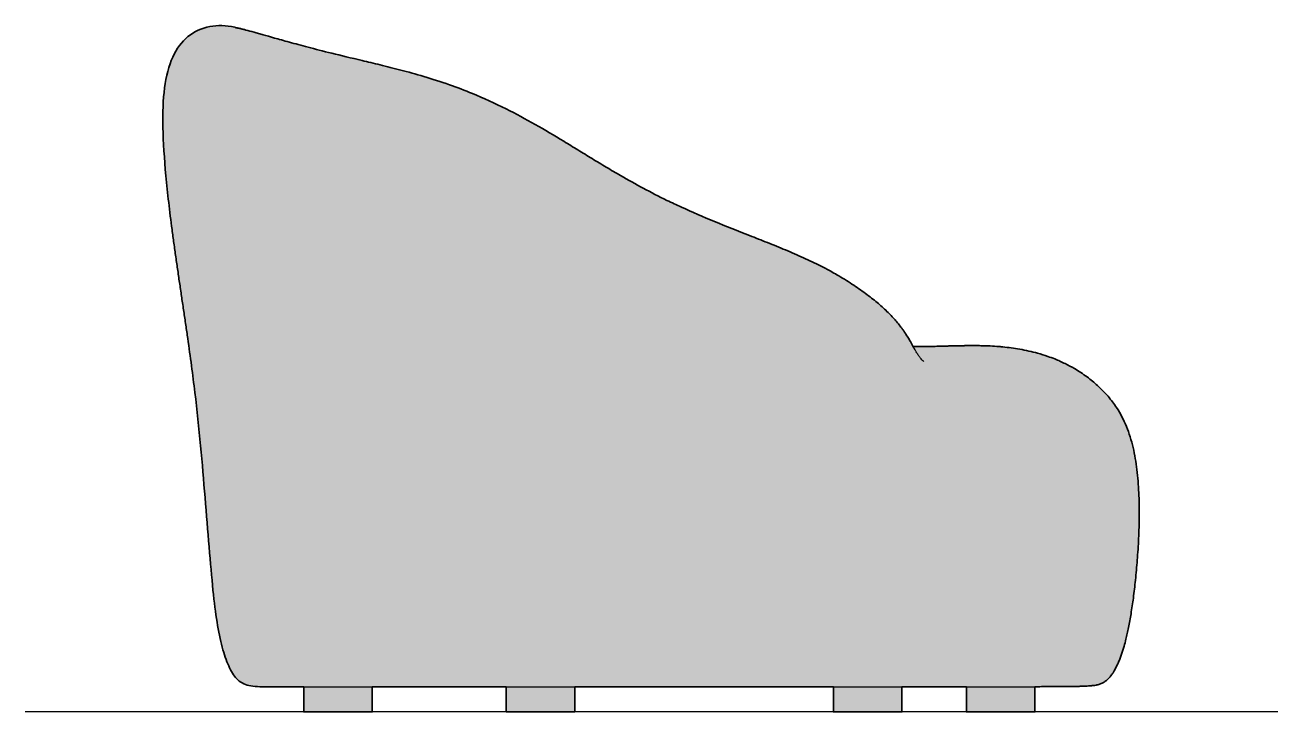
# Model space of a CAD drawing. Header units: millimetres. Extents: x 0 to 4425, y -1688 to 801.
# Drawn here: x 2962 to 4425, y 0 to 801 of the extents above; entities that cross this region are included whole.
import ezdxf

# ---------------------------------------------------------------- set-up
doc = ezdxf.new("R2010")
doc.units = ezdxf.units.MM
doc.layers.add('Blocks', color=7, linetype='Continuous')
doc.layers.add('Blocks$Fill', color=7, linetype='Continuous', true_color=0xffffff)
for name, color, linetype, lineweight, true_color in [('Blocks$Inner', 7, 'Continuous', 25, 0x007f00), ('Blocks$Outline', 7, 'Continuous', 35, 0xff3f3f), ('Groud', 7, 'Continuous', 25, 0x243775)]:
    doc.layers.add(name, color=color, linetype=linetype, lineweight=lineweight, true_color=true_color)

# ---------------------------------------------------------------- blocks, each defined once
blk = doc.blocks.new('Margas LC4 Sofa Side')
at = {"layer": 'Blocks$Fill', "extrusion": (0, 0, -1)}
blk.add_hatch(color=256, dxfattribs=at).paths.add_polyline_path([(-180.6, 499), (-167.7, 594.4), (-164.4, 625.3), (-162.1, 654.7), (-161.3, 668.7), (-160.9, 682), (-160.8, 694.5), (-161.1, 706.4), (-161.4, 712), (-161.8, 717.5), (-162.3, 722.9), (-162.9, 728.1), (-163.6, 733.1), (-164.5, 738), (-165.5, 742.8), (-166.6, 747.3), (-167.2, 749.6), (-167.9, 751.8), (-168.5, 753.9), (-169.2, 756), (-170, 758), (-170.7, 760), (-171.5, 762), (-172.4, 763.9), (-173.2, 765.8), (-174.1, 767.6), (-175.1, 769.3), (-176, 771), (-177, 772.7), (-178.1, 774.3), (-179.1, 775.9), (-180.2, 777.4), (-181.4, 778.9), (-182.5, 780.3), (-183.7, 781.7), (-185, 783.1), (-186.2, 784.3), (-187.5, 785.6), (-188.8, 786.8), (-190.2, 787.9), (-191.6, 789), (-193, 790.1), (-194.4, 791.1), (-195.9, 792), (-197.4, 792.9), (-198.9, 793.8), (-200.5, 794.6), (-202.1, 795.4), (-203.7, 796.1), (-205.3, 796.7), (-207, 797.3), (-208.7, 797.9), (-210.4, 798.4), (-212.1, 798.9), (-213.8, 799.3), (-215.6, 799.7), (-217.3, 800), (-219.1, 800.2), (-220.8, 800.4), (-222.6, 800.6), (-224.4, 800.7), (-226.2, 800.7), (-228, 800.8), (-229.8, 800.7), (-231.6, 800.7), (-233.5, 800.5), (-235.3, 800.3), (-237.2, 800.1), (-239.1, 799.9), (-241, 799.5), (-242.9, 799.2), (-244.8, 798.8), (-250.4, 797.5), (-257.9, 795.6), (-330.5, 775.6), (-438.6, 748.9), (-465.6, 741.4), (-480.4, 736.8), (-495.6, 731.7), (-508.9, 726.8), (-522.4, 721.5), (-532, 717.4), (-541.8, 713.1), (-551.7, 708.5), (-561.6, 703.6), (-578.6, 694.8), (-595.6, 685.4), (-695.3, 625.7), (-721.8, 611.1), (-735.5, 603.9), (-749.4, 596.9), (-766.3, 589), (-785.4, 580.5), (-887.9, 539), (-908.7, 530), (-918.8, 525.2), (-928.8, 520.3), (-940.6, 514.1), (-947.8, 510), (-956.7, 504.7), (-965.4, 499.2), (-973.5, 493.8), (-981.1, 488.3), (-988.3, 482.9), (-994.9, 477.6), (-1000.7, 472.5), (-1003.5, 469.9), (-1006.3, 467.2), (-1008.7, 464.8), (-1011.1, 462.4), (-1013.5, 459.9), (-1015.7, 457.3), (-1017.7, 455), (-1019.7, 452.6), (-1021.6, 450.2), (-1023.5, 447.8), (-1024.7, 446.1), (-1026.9, 443.1), (-1029.5, 439), (-1029.9, 438.3), (-1032.8, 433.6), (-1037, 426.2), (-1059.5, 426.4), (-1064.6, 426.6), (-1100.9, 427.4), (-1101.4, 427.4), (-1101.8, 427.4), (-1110.6, 427.4), (-1124.2, 427.1), (-1135, 426.5), (-1141.6, 425.9), (-1146.5, 425.4), (-1151.3, 424.8), (-1156.3, 424.1), (-1161.3, 423.2), (-1166.6, 422.2), (-1172, 421.1), (-1177, 419.9), (-1182, 418.6), (-1188.1, 416.8), (-1194, 414.8), (-1198.1, 413.4), (-1202.2, 411.8), (-1205.3, 410.5), (-1208.3, 409.2), (-1211.3, 407.8), (-1214.3, 406.4), (-1217, 405), (-1219.7, 403.6), (-1222.4, 402.1), (-1225.1, 400.6), (-1228.9, 398.3), (-1232.6, 395.9), (-1236.3, 393.4), (-1239.9, 390.8), (-1243.1, 388.5), (-1246.1, 386), (-1249.2, 383.5), (-1252.1, 380.9), (-1255.3, 377.9), (-1258.5, 374.8), (-1261.5, 371.6), (-1264.5, 368.3), (-1267.1, 365.1), (-1269.6, 361.8), (-1272, 358.5), (-1274.4, 355.1), (-1276, 352.4), (-1277.6, 349.8), (-1279.1, 347), (-1280.6, 344.3), (-1282, 341.5), (-1283.3, 338.7), (-1284.6, 335.9), (-1285.8, 333), (-1287, 330), (-1288.1, 327), (-1289.2, 324), (-1290.2, 320.9), (-1291.1, 317.9), (-1292, 314.8), (-1293.6, 308.6), (-1295, 302.2), (-1296.2, 295.7), (-1297.3, 289.2), (-1298.2, 282.7), (-1298.9, 276), (-1299.5, 269.2), (-1300.3, 255.8), (-1300.7, 242.3), (-1300.8, 228.8), (-1300.5, 215.5), (-1300.1, 202.3), (-1298.5, 177.2), (-1296.4, 153.8), (-1293.9, 132.9), (-1291.2, 114.4), (-1289.9, 106.5), (-1288.4, 98.5), (-1286.9, 91.4), (-1285.3, 84.8), (-1284.3, 80.8), (-1283.1, 76.8), (-1281.7, 72), (-1280.1, 67.2), (-1278.5, 62.8), (-1277.6, 60.4), (-1276.6, 58.1), (-1275.7, 55.9), (-1274.7, 53.8), (-1273.6, 51.7), (-1272.6, 49.7), (-1271.4, 47.7), (-1270.3, 45.8), (-1269.7, 44.9), (-1269.1, 44), (-1268.4, 43.1), (-1267.8, 42.2), (-1267.2, 41.5), (-1266.7, 40.9), (-1265.9, 39.9), (-1265.4, 39.4), (-1265, 38.9), (-1264.3, 38.2), (-1263.5, 37.5), (-1263.1, 37.1), (-1262.7, 36.8), (-1262.3, 36.4), (-1261.9, 36.1), (-1261.4, 35.7), (-1260.8, 35.3), (-1260.2, 34.9), (-1259.7, 34.6), (-1259.1, 34.2), (-1258.5, 33.9), (-1258, 33.6), (-1257.5, 33.4), (-1257, 33.2), (-1256.6, 33), (-1256.1, 32.8), (-1255.6, 32.6), (-1255.1, 32.4), (-1254.6, 32.3), (-1254.1, 32.1), (-1253.6, 32), (-1252.5, 31.7), (-1251.5, 31.4), (-1250.4, 31.2), (-1249, 31), (-1247.5, 30.8), (-1246, 30.6), (-1244.5, 30.5), (-1241.5, 30.3), (-1235.4, 30), (-1223.1, 29.7), (-1179, 29.4), (-1179, 0), (-1179, 0), (-1179, 0), (-1179, 0), (-1179, 0), (-1178.8, 0), (-1178.3, 0), (-1176.2, 0), (-1167.3, 0), (-1139, 0), (-1110.7, 0), (-1101.8, 0), (-1099.7, 0), (-1099.2, 0), (-1099, 0), (-1099, 0), (-1099, 0), (-1099, 0), (-1099, 0), (-1099, 29.2), (-1042.5, 29.1), (-1023.7, 29.2), (-1023.7, 0), (-1023.7, 0), (-1023.7, 0), (-1023.7, 0), (-1023.6, 0), (-1023.5, 0), (-1023, 0), (-1020.9, 0), (-1011.9, 0), (-983.7, 0), (-955.4, 0), (-946.5, 0), (-944.3, 0), (-943.8, 0), (-943.7, 0), (-943.7, 0), (-943.7, 0), (-943.7, 0), (-943.7, 0), (-943.7, 29.1), (-832.4, 29.2), (-641.8, 29.1), (-641.8, 0), (-641.8, 0), (-641.8, 0), (-641.7, 0), (-641.7, 0), (-641.6, 0), (-641.1, 0), (-638.9, 0), (-630, 0), (-601.8, 0), (-573.5, 0), (-564.6, 0), (-562.4, 0), (-561.9, 0), (-561.8, 0), (-561.8, 0), (-561.8, 0), (-561.8, 0), (-561.8, 0), (-561.8, 29.1), (-405.3, 29.1), (-405.3, 0), (-405.3, 0), (-405.3, 0), (-405.3, 0), (-405.3, 0), (-405.1, 0), (-404.6, 0), (-402.5, 0), (-393.6, 0), (-365.3, 0), (-337, 0), (-328.1, 0), (-326, 0), (-325.5, 0), (-325.4, 0), (-325.3, 0), (-325.3, 0), (-325.3, 0), (-325.3, 0), (-325.3, 29.1), (-324.7, 29.1), (-276.8, 29.3), (-273.9, 29.4), (-271.2, 29.5), (-268.6, 29.7), (-267.3, 29.8), (-266.1, 30), (-264.9, 30.1), (-263.7, 30.3), (-262.6, 30.5), (-261.4, 30.8), (-260.3, 31.1), (-259.3, 31.4), (-258.3, 31.7), (-257.2, 32.1), (-256.8, 32.3), (-256.3, 32.5), (-255.8, 32.7), (-255.3, 32.9), (-254.9, 33.1), (-254.4, 33.3), (-253.9, 33.6), (-253.5, 33.8), (-253.1, 34.1), (-252.6, 34.3), (-252.2, 34.6), (-251.8, 34.9), (-251.4, 35.1), (-251, 35.4), (-250.6, 35.7), (-250.2, 36), (-249.8, 36.3), (-249.4, 36.6), (-248.6, 37.3), (-247.9, 37.9), (-247.2, 38.6), (-246.5, 39.4), (-245.8, 40.1), (-245.1, 40.9), (-244.5, 41.7), (-243.8, 42.5), (-243.2, 43.4), (-242.6, 44.3), (-242, 45.2), (-241.5, 46.1), (-240.9, 47.1), (-240.3, 48.1), (-239.8, 49.1), (-238.7, 51.3), (-237.7, 53.6), (-236.7, 55.9), (-235.7, 58.4), (-234.7, 61), (-233.7, 63.8), (-232.8, 66.6), (-231.9, 69.5), (-230.2, 75.7), (-228.5, 82.4), (-227, 89.4), (-225.5, 96.9), (-224.2, 104.8), (-221.7, 122), (-219.4, 142.2), (-204.9, 310.6), (-198.3, 372.7)], flags=0)
at = {"layer": 'Blocks$Inner'}
for points, knots in [([(244.8, 798.8), (234.6, 801.1), (224.7, 801.4), (215.6, 799.7), (206.1, 797.9), (197.5, 793.9), (190.2, 787.9), (182.9, 781.9), (176.9, 773.9), (172.4, 763.9), (167.8, 753.9), (164.7, 741.7), (162.9, 728.1), (161.1, 714.4), (160.5, 699.2), (160.9, 682), (161.3, 664.7), (162.6, 645.5), (164.4, 625.3), (165.4, 615.2), (166.5, 604.8), (167.7, 594.4), (168.9, 583.9), (170.2, 573.3), (171.6, 562.7), (172.3, 557.4), (173, 552.1), (173.7, 546.8), (174.5, 541.5), (175.2, 536.2), (176, 530.8), (176.4, 528.2), (176.7, 525.5), (177.1, 522.9), (177.5, 520.2), (177.9, 517.6), (178.3, 514.9), (178.7, 512.3), (179, 509.6), (179.4, 507), (179.8, 504.3), (180.2, 501.7), (180.6, 499)], [1851.894574, 1851.894574, 1851.894574, 1851.894574, 1881.567354, 1881.567354, 1881.567354, 1910.151169, 1910.151169, 1910.151169, 1940.589738, 1940.589738, 1940.589738, 1977.898594, 1977.898594, 1977.898594, 2024.154829, 2024.154829, 2024.154829, 2080.98631, 2080.98631, 2080.98631, 2112.068774, 2112.068774, 2112.068774, 2143.976261, 2143.976261, 2143.976261, 2160.036164, 2160.036164, 2160.036164, 2176.117435, 2176.117435, 2176.117435, 2184.162143, 2184.162143, 2184.162143, 2192.207434, 2192.207434, 2192.207434, 2200.251692, 2200.251692, 2200.251692, 2208.293289, 2208.293289, 2208.293289, 2208.293289]), ([(695.3, 625.7), (692.5, 627.4), (689.7, 629), (686.9, 630.6), (684.1, 632.3), (681.4, 633.9), (678.6, 635.6), (675.8, 637.2), (673, 638.9), (670.3, 640.6), (667.5, 642.2), (664.8, 643.9), (662, 645.6), (656.5, 649), (651, 652.3), (645.5, 655.7), (640, 659.1), (634.5, 662.5), (629, 665.8), (617.8, 672.6), (606.7, 679.1), (595.6, 685.4), (584.3, 691.8), (573, 698), (561.6, 703.6), (548.3, 710.3), (535.2, 716.2), (522.4, 721.5), (513.3, 725.2), (504.3, 728.6), (495.6, 731.7), (485.3, 735.3), (475.3, 738.5), (456.2, 744.2), (447.1, 746.7), (438.6, 748.9), (430.3, 751.1), (422.2, 753.1), (407.2, 756.8), (400.1, 758.4), (393.5, 760), (380.7, 763), (368.8, 765.9), (358.2, 768.5), (347.9, 771), (338.6, 773.4), (330.5, 775.6), (322.4, 777.7), (315.3, 779.6), (308.6, 781.5), (302, 783.3), (296.3, 784.9), (291.2, 786.3), (286.2, 787.7), (281.9, 788.9), (278.1, 790), (276.2, 790.6), (274.4, 791.1), (270.8, 792.1), (269.1, 792.6), (267.3, 793.1), (263.8, 794.1), (260.7, 794.9), (257.9, 795.6), (256.7, 796), (255.5, 796.3), (253.1, 796.9), (251.8, 797.2), (250.4, 797.5), (250.1, 797.6), (249.8, 797.7), (249.6, 797.7), (248.1, 798), (246.8, 798.3), (245.4, 798.6), (245, 798.7), (244.8, 798.8)], [699.384017, 699.384017, 699.384017, 699.384017, 710.326389, 710.326389, 710.326389, 721.310574, 721.310574, 721.310574, 732.338082, 732.338082, 732.338082, 743.410646, 743.410646, 743.410646, 765.70037, 765.70037, 765.70037, 788.205464, 788.205464, 788.205464, 833.897925, 833.897925, 833.897925, 880.351996, 880.351996, 880.351996, 934.965493, 934.965493, 934.965493, 973.85424, 973.85424, 973.85424, 1019.87566, 1019.87566, 1064.942885, 1064.942885, 1064.942885, 1109.00977, 1109.00977, 1152.125924, 1152.125924, 1152.125924, 1236.147626, 1236.147626, 1236.147626, 1318.074493, 1318.074493, 1318.074493, 1398.623832, 1398.623832, 1398.623832, 1478.256909, 1478.256909, 1478.256909, 1557.279018, 1557.279018, 1557.279018, 1596.615948, 1596.615948, 1635.859064, 1635.859064, 1635.859064, 1714.225112, 1714.225112, 1714.225112, 1745.712423, 1745.712423, 1784.846902, 1784.846902, 1784.846902, 1792.462475, 1792.462475, 1792.462475, 1832.022957, 1832.022957, 1851.894574, 1851.894574, 1851.894574, 1851.894574]), ([(994.9, 477.6), (992.7, 479.4), (990.5, 481.2), (988.3, 482.9), (985.9, 484.8), (983.5, 486.6), (981.1, 488.3), (978.6, 490.2), (976.1, 492), (973.5, 493.8), (970.8, 495.6), (968.1, 497.5), (965.4, 499.2), (959.6, 503), (953.8, 506.6), (947.8, 510), (945.4, 511.4), (943, 512.8), (940.6, 514.1), (936.7, 516.2), (932.8, 518.3), (928.8, 520.3), (922.2, 523.7), (915.4, 526.9), (901.8, 533.1), (894.8, 536.1), (887.9, 539), (880.9, 541.9), (873.8, 544.8), (859.8, 550.4), (852.8, 553.1), (845.8, 555.9), (832.1, 561.3), (818.4, 566.7), (805, 572.2), (791.8, 577.6), (778.8, 583.2), (766.3, 589), (760.6, 591.6), (755, 594.2), (749.4, 596.9), (730.6, 606.1), (712.6, 615.8), (695.3, 625.7)], [354.64765, 354.64765, 354.64765, 354.64765, 363.130925, 363.130925, 363.130925, 372.091521, 372.091521, 372.091521, 381.48788, 381.48788, 381.48788, 391.277842, 391.277842, 391.277842, 411.868795, 411.868795, 411.868795, 420.189038, 420.189038, 420.189038, 433.519242, 433.519242, 433.519242, 455.860698, 455.860698, 478.559675, 478.559675, 478.559675, 501.375741, 501.375741, 524.097989, 524.097989, 524.097989, 568.778007, 568.778007, 568.778007, 612.56499, 612.56499, 612.56499, 632.324771, 632.324771, 632.324771, 699.384017, 699.384017, 699.384017, 699.384017]), ([(180.6, 499), (181, 496.4), (181.4, 493.7), (181.8, 491.1), (182.2, 488.4), (182.6, 485.8), (182.9, 483.1), (183.3, 480.5), (183.7, 477.8), (184.1, 475.2), (184.5, 472.5), (184.9, 469.9), (185.3, 467.2), (186.1, 461.9), (186.9, 456.7), (187.6, 451.4), (188.4, 446.1), (189.2, 440.8), (189.9, 435.6), (191.4, 425), (192.9, 414.5), (194.3, 404), (195.7, 393.6), (197, 383.1), (198.3, 372.7), (200.8, 351.8), (203, 331.1), (204.9, 310.6), (206.8, 290.2), (208.5, 269.9), (210.1, 250.1), (211.8, 230.3), (213.3, 211), (214.9, 192.6), (216.4, 174.3), (217.9, 156.9), (219.4, 142.2), (220.9, 127.5), (222.4, 115.6), (224.2, 104.8), (225.9, 94), (227.9, 84.3), (230.2, 75.7), (232.4, 67.2), (234.9, 59.7), (237.7, 53.6), (240.4, 47.4), (243.4, 42.4), (247.2, 38.6), (250.9, 34.8), (255.5, 32.2), (261.4, 30.8), (267.3, 29.4), (274.6, 29.3), (282.7, 29.2), (290.8, 29.1), (299.7, 29.1), (309.3, 29.1), (313.1, 29.1), (320.6, 29.1), (324.7, 29.1)], [2208.293289, 2208.293289, 2208.293289, 2208.293289, 2216.330735, 2216.330735, 2216.330735, 2224.36311, 2224.36311, 2224.36311, 2232.389637, 2232.389637, 2232.389637, 2240.409538, 2240.409538, 2240.409538, 2256.426364, 2256.426364, 2256.426364, 2272.407443, 2272.407443, 2272.407443, 2304.238277, 2304.238277, 2304.238277, 2335.854674, 2335.854674, 2335.854674, 2398.247708, 2398.247708, 2398.247708, 2458.997459, 2458.997459, 2458.997459, 2516.688751, 2516.688751, 2516.688751, 2567.334684, 2567.334684, 2567.334684, 2605.065842, 2605.065842, 2605.065842, 2634.724444, 2634.724444, 2634.724444, 2658.200099, 2658.200099, 2658.200099, 2676.077362, 2676.077362, 2676.077362, 2692.805001, 2692.805001, 2692.805001, 2714.197134, 2714.197134, 2714.197134, 2740.85835, 2740.85835, 2740.85835, 2752.957838, 2752.957838, 2752.957838, 2752.957838]), ([(1049.5, 408.9), (1049.5, 408.9), (1049.5, 408.9), (1049.4, 408.9), (1049.3, 409), (1049, 409.2), (1048.9, 409.2), (1048.7, 409.3), (1048.7, 409.3), (1048.6, 409.4), (1048.5, 409.5), (1048.4, 409.6), (1048.3, 409.6), (1048.3, 409.7), (1048.2, 409.8), (1047.9, 410), (1047.5, 410.3), (1046.4, 411.5), (1045.8, 412.2), (1044.3, 414.1), (1043.6, 415.2), (1042, 417.5), (1041.2, 418.8), (1040.4, 420.1), (1038.8, 423), (1037, 426.1), (1034.9, 430), (1034.3, 431), (1033.4, 432.5), (1033.1, 433), (1031.8, 435.2), (1030.9, 436.8), (1029.9, 438.3), (1029.8, 438.6), (1029.7, 438.8), (1029.5, 439), (1028.7, 440.4), (1027.8, 441.7), (1026.2, 444.1), (1025.4, 445.1), (1024.3, 446.7), (1023.9, 447.2), (1021, 451.1), (1018.4, 454.3), (1015.7, 457.3), (1012.7, 460.8), (1009.6, 464.1), (1002.6, 470.8), (998.8, 474.3), (994.9, 477.6)], [247.242901, 247.242901, 247.242901, 247.242901, 248.313395, 248.313395, 254.03337, 254.03337, 256.886553, 256.886553, 257.329042, 257.329042, 259.407602, 259.407602, 259.407602, 261.159056, 261.159056, 261.159056, 266.721217, 266.721217, 271.447785, 271.447785, 275.922873, 275.922873, 280.569843, 280.569843, 280.569843, 291.363284, 291.363284, 295.291457, 295.291457, 297.028002, 297.028002, 301.72304, 301.72304, 301.72304, 302.483708, 302.483708, 302.483708, 307.372996, 307.372996, 311.131964, 311.131964, 313.174566, 313.174566, 325.494646, 325.494646, 325.494646, 339.183174, 339.183174, 354.64765, 354.64765, 354.64765, 354.64765]), ([(1059.5, 426.4), (1059.5, 426.4), (1059.4, 426.4), (1058.1, 426.4), (1056.7, 426.4), (1055.3, 426.4), (1054, 426.4), (1052.1, 426.3), (1047.8, 426.3), (1045.2, 426.3), (1042.3, 426.3), (1040.6, 426.2), (1038.8, 426.2), (1037, 426.2)], [3855.586893, 3855.586893, 3855.586893, 3855.586893, 3856.618835, 3856.618835, 3883.486197, 3883.486197, 3883.486197, 3909.841261, 3909.841261, 3936.389498, 3936.389498, 3936.389498, 3952.469195, 3952.469195, 3952.469195, 3952.469195]), ([(1064.6, 426.6), (1063.3, 426.6), (1062, 426.5), (1060.7, 426.5), (1060.3, 426.5), (1059.9, 426.5), (1059.5, 426.4)], [3845.459777, 3845.459777, 3845.459777, 3845.459777, 3853.15749, 3853.15749, 3853.15749, 3855.586893, 3855.586893, 3855.586893, 3855.586893]), ([(1100.9, 427.4), (1099.3, 427.4), (1097.7, 427.4), (1096.3, 427.3), (1094.9, 427.3), (1093.5, 427.3), (1092.1, 427.3), (1091.8, 427.3), (1091.5, 427.3), (1091.2, 427.3), (1090.1, 427.2), (1089, 427.2), (1087.9, 427.2), (1086.4, 427.2), (1084.9, 427.1), (1083.4, 427.1), (1081.8, 427.1), (1080.3, 427), (1077.1, 426.9), (1075.5, 426.9), (1073.8, 426.9), (1072.2, 426.8), (1070.6, 426.8), (1067.5, 426.7), (1066, 426.6), (1064.6, 426.6)], [3777.210177, 3777.210177, 3777.210177, 3777.210177, 3786.075116, 3786.075116, 3786.075116, 3794.639061, 3794.639061, 3794.639061, 3796.619329, 3796.619329, 3796.619329, 3803.194072, 3803.194072, 3803.194072, 3811.779366, 3811.779366, 3811.779366, 3820.42223, 3820.42223, 3828.970644, 3828.970644, 3828.970644, 3837.484249, 3837.484249, 3845.459777, 3845.459777, 3845.459777, 3845.459777]), ([(1110.6, 427.4), (1110.2, 427.4), (1109.8, 427.4), (1109.4, 427.4), (1109.3, 427.4), (1109.2, 427.4), (1109.1, 427.4), (1108.7, 427.4), (1108.2, 427.4), (1107.8, 427.4), (1107.7, 427.4), (1107.5, 427.4), (1107.4, 427.4), (1107.2, 427.4), (1107, 427.4), (1106.8, 427.4), (1106.4, 427.4), (1106.1, 427.4), (1105.8, 427.4), (1105.7, 427.4), (1105.5, 427.4), (1105.4, 427.4), (1105.2, 427.4), (1105.1, 427.4), (1105, 427.4), (1104.7, 427.4), (1104.5, 427.4), (1104.2, 427.4), (1104, 427.4), (1103.8, 427.4), (1103.6, 427.4), (1103.5, 427.4), (1103.4, 427.4), (1103.4, 427.4), (1103.2, 427.4), (1103.1, 427.4), (1102.9, 427.4), (1102.8, 427.4), (1102.6, 427.4), (1102.4, 427.4), (1102.2, 427.4), (1102, 427.4), (1101.8, 427.4)], [3762.208788, 3762.208788, 3762.208788, 3762.208788, 3763.208788, 3763.208788, 3763.208788, 3764.208788, 3764.208788, 3764.208788, 3765.208788, 3765.208788, 3765.208788, 3766.208788, 3766.208788, 3766.208788, 3767.208788, 3767.208788, 3767.208788, 3768.208788, 3768.208788, 3768.208788, 3769.208788, 3769.208788, 3769.208788, 3770.208788, 3770.208788, 3770.208788, 3771.208788, 3771.208788, 3771.208788, 3772.208788, 3772.208788, 3772.208788, 3773.208788, 3773.208788, 3773.208788, 3774.208788, 3774.208788, 3774.208788, 3775.208788, 3775.208788, 3775.208788, 3776.208788, 3776.208788, 3776.208788, 3776.208788]), ([(1161.3, 423.2), (1158, 423.8), (1154.7, 424.3), (1148.1, 425.2), (1144.9, 425.6), (1141.6, 425.9), (1141, 426), (1140.3, 426), (1138.7, 426.2), (1138, 426.2), (1136.5, 426.4), (1135.8, 426.4), (1134.8, 426.5), (1134.6, 426.5), (1134.4, 426.5), (1131, 426.8), (1127.6, 427), (1121.4, 427.2), (1118.5, 427.3), (1115.7, 427.3), (1113.9, 427.4), (1112.2, 427.4), (1110.6, 427.4)], [3710.172461, 3710.172461, 3710.172461, 3710.172461, 3720.568845, 3720.568845, 3730.634592, 3730.634592, 3730.634592, 3733.106267, 3733.106267, 3735.258132, 3735.258132, 3737.397466, 3737.397466, 3738.049703, 3738.049703, 3738.049703, 3748.305275, 3748.305275, 3756.884214, 3756.884214, 3756.884214, 3762.208788, 3762.208788, 3762.208788, 3762.208788]), ([(1293.6, 308.6), (1291.6, 316.9), (1289, 325.1), (1282.7, 340.7), (1278.9, 348.1), (1274.4, 355.1), (1271.3, 359.7), (1268, 364.1), (1260.6, 372.8), (1256.5, 377), (1252.1, 380.9), (1248.2, 384.4), (1244.1, 387.7), (1239.9, 390.8), (1235.1, 394.4), (1230.2, 397.6), (1225.1, 400.6), (1221.5, 402.7), (1217.9, 404.6), (1210.3, 408.3), (1206.3, 410.1), (1202.2, 411.8), (1199.5, 412.9), (1196.8, 413.9), (1194, 414.8), (1190.1, 416.2), (1186.1, 417.5), (1182, 418.6), (1178.7, 419.5), (1175.3, 420.3), (1168.4, 421.9), (1164.9, 422.6), (1161.3, 423.2)], [3519.585169, 3519.585169, 3519.585169, 3519.585169, 3545.191897, 3545.191897, 3570.2274, 3570.2274, 3570.2274, 3586.841043, 3586.841043, 3604.762782, 3604.762782, 3604.762782, 3620.751564, 3620.751564, 3620.751564, 3639.015236, 3639.015236, 3639.015236, 3651.637752, 3651.637752, 3665.397894, 3665.397894, 3665.397894, 3674.5545, 3674.5545, 3674.5545, 3687.798584, 3687.798584, 3687.798584, 3698.746013, 3698.746013, 3710.172461, 3710.172461, 3710.172461, 3710.172461]), ([(1223.1, 29.7), (1224, 29.8), (1225, 29.8), (1227.6, 29.8), (1229, 29.8), (1232.3, 29.9), (1233.9, 29.9), (1236.4, 30), (1237.5, 30.1), (1239.5, 30.1), (1240.5, 30.2), (1241.5, 30.3), (1242.5, 30.3), (1243.6, 30.4), (1245, 30.5), (1245.5, 30.6), (1246.5, 30.7), (1247, 30.7), (1248.5, 30.9), (1249.4, 31.1), (1251.8, 31.5), (1253.2, 31.8), (1255.9, 32.7), (1257.2, 33.2), (1258.5, 33.9), (1258.9, 34.1), (1259.3, 34.3), (1260.4, 35), (1261.2, 35.6), (1263, 37), (1264, 37.9), (1265.6, 39.6), (1266.2, 40.2), (1267.1, 41.3), (1267.4, 41.8), (1268.6, 43.4), (1269.5, 44.6), (1270.3, 45.8), (1271.9, 48.4), (1273.3, 51), (1275.4, 55.2), (1276, 56.7), (1277.3, 59.7), (1277.9, 61.2), (1278.5, 62.8), (1279.1, 64.2), (1279.6, 65.7), (1280.1, 67.2), (1281.2, 70.3), (1282.2, 73.6), (1283.9, 79.4), (1284.6, 82.1), (1285.3, 84.8), (1285.9, 87), (1286.4, 89.2), (1287.4, 93.8), (1287.9, 96.1), (1289.4, 103.8), (1290.4, 109.1), (1291.2, 114.4), (1292.2, 120.6), (1293.1, 126.7), (1294.9, 139.9), (1295.7, 146.8), (1296.4, 153.8), (1297.2, 161.6), (1297.9, 169.4), (1298.5, 177.2), (1299.1, 185.5), (1299.7, 193.9), (1300.1, 202.3), (1300.5, 211.1), (1300.7, 220), (1300.8, 228.8), (1300.9, 237.7), (1300.7, 246.8), (1300.3, 255.8), (1299.9, 264.7), (1299.2, 273.8), (1298.2, 282.7), (1297.1, 291.4), (1295.6, 300.1), (1293.6, 308.6)], [3190.528814, 3190.528814, 3190.528814, 3190.528814, 3195.841184, 3195.841184, 3201.559419, 3201.559419, 3206.183625, 3206.183625, 3209.239101, 3209.239101, 3212.328755, 3212.328755, 3212.328755, 3215.428037, 3215.428037, 3217.205106, 3217.205106, 3219.027195, 3219.027195, 3222.701853, 3222.701853, 3227.75468, 3227.75468, 3232.355303, 3232.355303, 3232.355303, 3233.793227, 3233.793227, 3236.567686, 3236.567686, 3240.752221, 3240.752221, 3243.389293, 3243.389293, 3245.125736, 3245.125736, 3249.657657, 3249.657657, 3249.657657, 3259.055479, 3259.055479, 3263.979746, 3263.979746, 3269.131912, 3269.131912, 3269.131912, 3274.008079, 3274.008079, 3274.008079, 3284.233365, 3284.233365, 3292.748118, 3292.748118, 3292.748118, 3299.635621, 3299.635621, 3307.012534, 3307.012534, 3323.402923, 3323.402923, 3323.402923, 3342.261242, 3342.261242, 3363.617214, 3363.617214, 3363.617214, 3387.178083, 3387.178083, 3387.178083, 3412.518169, 3412.518169, 3412.518169, 3439.069927, 3439.069927, 3439.069927, 3466.17317, 3466.17317, 3466.17317, 3493.178677, 3493.178677, 3493.178677, 3519.585169, 3519.585169, 3519.585169, 3519.585169]), ([(1042.5, 29.1), (1044.8, 29.2), (1068.1, 29.1), (1069.7, 29.1), (1071.5, 29.2), (1073.3, 29.2), (1075, 29.2), (1075.4, 29.2), (1075.7, 29.2), (1076.1, 29.2), (1077.4, 29.2), (1078.6, 29.2), (1079.8, 29.2), (1081.4, 29.2), (1083, 29.2), (1084.4, 29.2), (1087.4, 29.2), (1090.3, 29.2), (1093, 29.2), (1095.7, 29.2), (1098.4, 29.2), (1101.1, 29.2), (1106.2, 29.2), (1112.2, 29.2), (1118.2, 29.2), (1124.3, 29.2), (1130.9, 29.3), (1137.5, 29.3), (1139.1, 29.3), (1140.8, 29.3), (1142.3, 29.3), (1148.5, 29.3), (1154.3, 29.3), (1164.1, 29.4), (1168.5, 29.4), (1172.3, 29.4), (1174.6, 29.4), (1177, 29.4), (1180, 29.4), (1180.8, 29.4), (1182.6, 29.4), (1183.7, 29.4), (1186.1, 29.5), (1187.3, 29.5), (1188.6, 29.5), (1188.9, 29.5), (1189.9, 29.5), (1190.7, 29.5), (1192.5, 29.5), (1193.4, 29.5), (1195.2, 29.5), (1196.1, 29.5), (1197.9, 29.5), (1198.7, 29.5), (1199.4, 29.5), (1200.6, 29.5), (1201.8, 29.6), (1202.9, 29.6), (1204.8, 29.6), (1206.5, 29.6), (1208.9, 29.6), (1209.6, 29.6), (1210.5, 29.6), (1210.5, 29.6), (1211.3, 29.6), (1212, 29.6), (1213.3, 29.6), (1214, 29.7), (1215.9, 29.7), (1217, 29.7), (1219.7, 29.7), (1221.3, 29.7), (1223.1, 29.7)], [2913.938179, 2913.938179, 2913.938179, 2913.938179, 2920.508247, 2920.508247, 2920.508247, 2927.700769, 2927.700769, 2927.700769, 2929.315114, 2929.315114, 2929.315114, 2934.911991, 2934.911991, 2934.911991, 2942.120472, 2942.120472, 2942.120472, 2956.414793, 2956.414793, 2956.414793, 2970.413794, 2970.413794, 2970.413794, 2997.556291, 2997.556291, 2997.556291, 3025.18025, 3025.18025, 3025.18025, 3032.033774, 3032.033774, 3032.033774, 3058.618322, 3058.618322, 3083.071485, 3083.071485, 3083.071485, 3102.513425, 3102.513425, 3108.482616, 3108.482616, 3114.805766, 3114.805766, 3120.914282, 3120.914282, 3122.01162, 3122.01162, 3126.24471, 3126.24471, 3130.293345, 3130.293345, 3133.987395, 3133.987395, 3137.619749, 3137.619749, 3137.619749, 3144.108797, 3144.108797, 3144.108797, 3155.853131, 3155.853131, 3161.744073, 3161.744073, 3162.176186, 3162.176186, 3167.656292, 3167.656292, 3172.880208, 3172.880208, 3180.415423, 3180.415423, 3190.528814, 3190.528814, 3190.528814, 3190.528814]), ([(324.7, 29.1), (329, 29.1), (337.2, 29.1), (342.3, 29.1), (355.4, 29.1), (371.5, 29.1), (388.3, 29.1), (405, 29.1), (422.3, 29.1), (440, 29.1), (455.5, 29.2), (566.3, 29.1), (582.3, 29.1)], [2752.957838, 2752.957838, 2752.957838, 2752.957838, 2766.940909, 2766.940909, 2766.940909, 2812.902325, 2812.902325, 2812.902325, 2864.684631, 2864.684631, 2864.684631, 2911.938179, 2911.938179, 2911.938179, 2911.938179]), ([(832.4, 29.2), (842, 29.2), (861.2, 29.2), (880.1, 29.2), (889.3, 29.2), (907.8, 29.2), (925.5, 29.1), (942, 29.1), (950.2, 29.1), (966, 29.1), (984.1, 29.1), (997.5, 29.2), (1005.3, 29.2), (1011.1, 29.2), (1015.1, 29.2), (1018.6, 29.2), (1042, 29.1), (1042.5, 29.1)], [2912.938179, 2912.938179, 2912.938179, 2912.938179, 2913.081036, 2913.223894, 2913.223894, 2913.223894, 2913.366751, 2913.366751, 2913.366751, 2913.509608, 2913.652465, 2913.723894, 2913.795322, 2913.831036, 2913.866751, 2913.902465, 2913.938179, 2913.938179, 2913.938179, 2913.938179])]:
    blk.add_open_spline(points, degree=3, knots=knots, dxfattribs=at)
for points, degree in [([(1101.4, 427.4), (1101.2, 427.4), (1101.1, 427.4), (1100.9, 427.4)], 3), ([(1101.8, 427.4), (1101.7, 427.4), (1101.5, 427.4), (1101.4, 427.4)], 3), ([(1179, 29.4), (1179, 14.7), (1179, 0)], 2), ([(325.3, 0), (325.3, 14.6), (325.3, 29.1)], 2), ([(405.3, 29.1), (405.3, 14.6), (405.3, 0)], 2), ([(561.8, 0), (561.8, 14.6), (561.8, 29.2)], 2), ([(582.3, 29.1), (589.5, 29.1), (699.4, 29.1), (723.4, 29.1), (748.9, 29.1), (775.8, 29.2), (803.8, 29.2), (822.9, 29.2), (832.4, 29.2)], 3), ([(641.8, 29.1), (641.8, 12.6), (641.8, 0)], 2), ([(943.7, 0), (943.7, 14.6), (943.7, 29.1)], 2), ([(1023.7, 29.2), (1023.7, 14.6), (1023.7, 0)], 2), ([(1099, 0), (1099, 14.6), (1099, 29.2)], 2)]:
    blk.add_open_spline(points, degree=degree, dxfattribs=at)
for points in [[(365.3, 0), (325.3, 0), (325.3, 0)], [(405.3, 0), (405.3, 0), (365.3, 0)], [(601.8, 0), (561.8, 0), (561.8, 0)], [(641.8, 0), (641.8, 0), (601.8, 0)], [(983.7, 0), (943.7, 0), (943.7, 0)], [(1023.7, 0), (1023.7, 0), (983.7, 0)], [(1139, 0), (1099, 0), (1099, 0)], [(1179, 0), (1179, 0), (1139, 0)]]:
    blk.add_rational_spline(points, [1, 0.707106781187, 1], degree=2, dxfattribs=at)
at = {"layer": 'Blocks$Outline'}
for points in [[(1101.8, 427.4), (1102.4, 427.4), (1102.9, 427.4), (1103.4, 427.4), (1103.6, 427.4), (1104.2, 427.4), (1105, 427.4), (1105.4, 427.4), (1105.8, 427.4), (1106.8, 427.4), (1107.4, 427.4), (1107.8, 427.4), (1109.1, 427.4), (1109.4, 427.4), (1110.6, 427.4)], [(1179, 29.4), (1179, 0)], [(325.3, 0), (325.3, 29.1)], [(405.3, 29.1), (405.3, 0)], [(561.8, 0), (561.8, 29.1)], [(943.7, 0), (943.7, 29.1)], [(1023.7, 29.2), (1023.7, 0)], [(1099, 0), (1099, 29.2)]]:
    blk.add_lwpolyline(points, dxfattribs=at)
for points, knots in [([(180.6, 499), (180.2, 501.7), (179.8, 504.3), (179.4, 507), (179, 509.6), (178.7, 512.3), (178.3, 514.9), (177.9, 517.6), (177.5, 520.2), (177.1, 522.9), (176.7, 525.5), (176.4, 528.2), (176, 530.8), (175.2, 536.2), (174.5, 541.5), (173.7, 546.8), (173, 552.1), (172.3, 557.4), (171.6, 562.7), (170.2, 573.3), (168.9, 583.9), (167.7, 594.4), (166.5, 604.8), (165.4, 615.2), (164.4, 625.3), (162.6, 645.5), (161.3, 664.7), (160.9, 682), (160.5, 699.2), (161.1, 714.4), (162.9, 728.1), (164.7, 741.7), (167.8, 753.9), (172.4, 763.9), (176.9, 773.9), (182.9, 781.9), (190.2, 787.9), (197.5, 793.9), (206.1, 797.9), (215.6, 799.7), (224.7, 801.4), (234.6, 801.1), (244.8, 798.8)], [-2208.293289, -2208.293289, -2208.293289, -2208.293289, -2200.251692, -2200.251692, -2200.251692, -2192.207434, -2192.207434, -2192.207434, -2184.162143, -2184.162143, -2184.162143, -2176.117435, -2176.117435, -2176.117435, -2160.036164, -2160.036164, -2160.036164, -2143.976261, -2143.976261, -2143.976261, -2112.068774, -2112.068774, -2112.068774, -2080.98631, -2080.98631, -2080.98631, -2024.154829, -2024.154829, -2024.154829, -1977.898594, -1977.898594, -1977.898594, -1940.589738, -1940.589738, -1940.589738, -1910.151169, -1910.151169, -1910.151169, -1881.567354, -1881.567354, -1881.567354, -1851.894574, -1851.894574, -1851.894574, -1851.894574]), ([(244.8, 798.8), (245, 798.7), (245.4, 798.6), (246.8, 798.3), (248.1, 798), (249.6, 797.7), (249.8, 797.7), (250.1, 797.6), (250.4, 797.5), (251.8, 797.2), (253.1, 796.9), (255.5, 796.3), (256.7, 796), (257.9, 795.6), (260.7, 794.9), (263.8, 794.1), (267.3, 793.1), (269.1, 792.6), (270.8, 792.1), (274.4, 791.1), (276.2, 790.6), (278.1, 790), (281.9, 788.9), (286.2, 787.7), (291.2, 786.3), (296.3, 784.9), (302, 783.3), (308.6, 781.5), (315.3, 779.6), (322.4, 777.7), (330.5, 775.6), (338.6, 773.4), (347.9, 771), (358.2, 768.5), (368.8, 765.9), (380.7, 763), (393.5, 760), (400.1, 758.4), (407.2, 756.8), (422.2, 753.1), (430.3, 751.1), (438.6, 748.9), (447.1, 746.7), (456.2, 744.2), (475.3, 738.5), (485.3, 735.3), (495.6, 731.7), (504.3, 728.6), (513.3, 725.2), (522.4, 721.5), (535.2, 716.2), (548.3, 710.3), (561.6, 703.6), (573, 698), (584.3, 691.8), (595.6, 685.4), (606.7, 679.1), (617.8, 672.6), (629, 665.8), (634.5, 662.5), (640, 659.1), (645.5, 655.7), (651, 652.3), (656.5, 649), (662, 645.6), (664.8, 643.9), (667.5, 642.2), (670.3, 640.6), (673, 638.9), (675.8, 637.2), (678.6, 635.6), (681.4, 633.9), (684.1, 632.3), (686.9, 630.6), (689.7, 629), (692.5, 627.4), (695.3, 625.7)], [-1851.894574, -1851.894574, -1851.894574, -1851.894574, -1832.022957, -1832.022957, -1792.462475, -1792.462475, -1792.462475, -1784.846902, -1784.846902, -1784.846902, -1745.712423, -1745.712423, -1714.225112, -1714.225112, -1714.225112, -1635.859064, -1635.859064, -1635.859064, -1596.615948, -1596.615948, -1557.279018, -1557.279018, -1557.279018, -1478.256909, -1478.256909, -1478.256909, -1398.623832, -1398.623832, -1398.623832, -1318.074493, -1318.074493, -1318.074493, -1236.147626, -1236.147626, -1236.147626, -1152.125924, -1152.125924, -1152.125924, -1109.00977, -1109.00977, -1064.942885, -1064.942885, -1064.942885, -1019.87566, -1019.87566, -973.85424, -973.85424, -973.85424, -934.965493, -934.965493, -934.965493, -880.351996, -880.351996, -880.351996, -833.897925, -833.897925, -833.897925, -788.205464, -788.205464, -788.205464, -765.70037, -765.70037, -765.70037, -743.410646, -743.410646, -743.410646, -732.338082, -732.338082, -732.338082, -721.310574, -721.310574, -721.310574, -710.326389, -710.326389, -710.326389, -699.384017, -699.384017, -699.384017, -699.384017]), ([(695.3, 625.7), (712.6, 615.8), (730.6, 606.1), (749.4, 596.9), (755, 594.2), (760.6, 591.6), (766.3, 589), (778.8, 583.2), (791.8, 577.6), (805, 572.2), (818.4, 566.7), (832.1, 561.3), (845.8, 555.9), (852.8, 553.1), (859.8, 550.4), (873.8, 544.8), (880.9, 541.9), (887.9, 539), (894.8, 536.1), (901.8, 533.1), (915.4, 526.9), (922.2, 523.7), (928.8, 520.3), (932.8, 518.3), (936.7, 516.2), (940.6, 514.1), (943, 512.8), (945.4, 511.4), (947.8, 510), (953.8, 506.6), (959.6, 503), (965.4, 499.2), (968.1, 497.5), (970.8, 495.6), (973.5, 493.8), (976.1, 492), (978.6, 490.2), (981.1, 488.3), (983.5, 486.6), (985.9, 484.8), (988.3, 482.9), (990.5, 481.2), (992.7, 479.4), (994.9, 477.6)], [-699.384017, -699.384017, -699.384017, -699.384017, -632.324771, -632.324771, -632.324771, -612.56499, -612.56499, -612.56499, -568.778007, -568.778007, -568.778007, -524.097989, -524.097989, -524.097989, -501.375741, -501.375741, -478.559675, -478.559675, -478.559675, -455.860698, -455.860698, -433.519242, -433.519242, -433.519242, -420.189038, -420.189038, -420.189038, -411.868795, -411.868795, -411.868795, -391.277842, -391.277842, -391.277842, -381.48788, -381.48788, -381.48788, -372.091521, -372.091521, -372.091521, -363.130925, -363.130925, -363.130925, -354.64765, -354.64765, -354.64765, -354.64765]), ([(324.7, 29.1), (320.6, 29.1), (313.1, 29.1), (309.3, 29.1), (299.7, 29.1), (290.8, 29.1), (282.7, 29.2), (274.6, 29.3), (267.3, 29.4), (261.4, 30.8), (255.5, 32.2), (250.9, 34.8), (247.2, 38.6), (243.4, 42.4), (240.4, 47.4), (237.7, 53.6), (234.9, 59.7), (232.4, 67.2), (230.2, 75.7), (227.9, 84.3), (225.9, 94), (224.2, 104.8), (222.4, 115.6), (220.9, 127.5), (219.4, 142.2), (217.9, 156.9), (216.4, 174.3), (214.9, 192.6), (213.3, 211), (211.8, 230.3), (210.1, 250.1), (208.5, 269.9), (206.8, 290.2), (204.9, 310.6), (203, 331.1), (200.8, 351.8), (198.3, 372.7), (197, 383.1), (195.7, 393.6), (194.3, 404), (192.9, 414.5), (191.4, 425), (189.9, 435.6), (189.2, 440.8), (188.4, 446.1), (187.6, 451.4), (186.9, 456.7), (186.1, 461.9), (185.3, 467.2), (184.9, 469.9), (184.5, 472.5), (184.1, 475.2), (183.7, 477.8), (183.3, 480.5), (182.9, 483.1), (182.6, 485.8), (182.2, 488.4), (181.8, 491.1), (181.4, 493.7), (181, 496.4), (180.6, 499)], [-2752.957838, -2752.957838, -2752.957838, -2752.957838, -2740.85835, -2740.85835, -2740.85835, -2714.197134, -2714.197134, -2714.197134, -2692.805001, -2692.805001, -2692.805001, -2676.077362, -2676.077362, -2676.077362, -2658.200099, -2658.200099, -2658.200099, -2634.724444, -2634.724444, -2634.724444, -2605.065842, -2605.065842, -2605.065842, -2567.334684, -2567.334684, -2567.334684, -2516.688751, -2516.688751, -2516.688751, -2458.997459, -2458.997459, -2458.997459, -2398.247708, -2398.247708, -2398.247708, -2335.854674, -2335.854674, -2335.854674, -2304.238277, -2304.238277, -2304.238277, -2272.407443, -2272.407443, -2272.407443, -2256.426364, -2256.426364, -2256.426364, -2240.409538, -2240.409538, -2240.409538, -2232.389637, -2232.389637, -2232.389637, -2224.36311, -2224.36311, -2224.36311, -2216.330735, -2216.330735, -2216.330735, -2208.293289, -2208.293289, -2208.293289, -2208.293289]), ([(994.9, 477.6), (998.8, 474.3), (1002.6, 470.8), (1009.6, 464.1), (1012.7, 460.8), (1015.7, 457.3), (1018.4, 454.3), (1021, 451.1), (1023.9, 447.2), (1024.3, 446.7), (1025.4, 445.1), (1026.2, 444.1), (1027.8, 441.7), (1028.7, 440.4), (1029.5, 439), (1029.7, 438.8), (1029.8, 438.6), (1029.9, 438.3), (1030.9, 436.8), (1031.8, 435.2), (1033.1, 433), (1033.4, 432.5), (1034.3, 431), (1034.9, 430), (1035.9, 428.1), (1036.4, 427.1), (1037, 426.2), (1037, 426.2)], [-354.64765, -354.64765, -354.64765, -354.64765, -339.183174, -339.183174, -325.494646, -325.494646, -325.494646, -313.174566, -313.174566, -311.131964, -311.131964, -307.372996, -307.372996, -302.483708, -302.483708, -302.483708, -301.72304, -301.72304, -301.72304, -297.028002, -297.028002, -295.291457, -295.291457, -291.363284, -291.363284, -287.987026, -287.986938, -287.986938, -287.986938, -287.986938]), ([(1037, 426.2), (1038.8, 426.2), (1040.6, 426.2), (1042.3, 426.3), (1045.2, 426.3), (1047.8, 426.3), (1052.1, 426.3), (1054, 426.4), (1055.3, 426.4), (1056.7, 426.4), (1058.1, 426.4), (1059.4, 426.4), (1059.5, 426.4), (1059.5, 426.4)], [-3952.468678, -3952.468678, -3952.468678, -3952.468678, -3936.389498, -3936.389498, -3936.389498, -3909.841261, -3909.841261, -3883.486197, -3883.486197, -3883.486197, -3856.618835, -3856.618835, -3855.586893, -3855.586893, -3855.586893, -3855.586893]), ([(1059.5, 426.4), (1059.9, 426.5), (1060.3, 426.5), (1060.7, 426.5), (1062, 426.5), (1063.3, 426.6), (1064.6, 426.6)], [-3855.586893, -3855.586893, -3855.586893, -3855.586893, -3853.15749, -3853.15749, -3853.15749, -3845.459777, -3845.459777, -3845.459777, -3845.459777]), ([(1064.6, 426.6), (1066, 426.6), (1067.5, 426.7), (1070.6, 426.8), (1072.2, 426.8), (1073.8, 426.9), (1075.5, 426.9), (1077.1, 426.9), (1080.3, 427), (1081.8, 427.1), (1083.4, 427.1), (1084.9, 427.1), (1086.4, 427.2), (1087.9, 427.2), (1089, 427.2), (1090.1, 427.2), (1091.2, 427.3), (1091.5, 427.3), (1091.8, 427.3), (1092.1, 427.3), (1093.5, 427.3), (1094.9, 427.3), (1096.3, 427.3), (1097.7, 427.4), (1099.3, 427.4), (1100.9, 427.4)], [-3845.459777, -3845.459777, -3845.459777, -3845.459777, -3837.484249, -3837.484249, -3828.970644, -3828.970644, -3828.970644, -3820.42223, -3820.42223, -3811.779366, -3811.779366, -3811.779366, -3803.194072, -3803.194072, -3803.194072, -3796.619329, -3796.619329, -3796.619329, -3794.639061, -3794.639061, -3794.639061, -3786.075116, -3786.075116, -3786.075116, -3777.210177, -3777.210177, -3777.210177, -3777.210177]), ([(1110.6, 427.4), (1112.2, 427.4), (1113.9, 427.4), (1115.7, 427.3), (1118.5, 427.3), (1121.4, 427.2), (1127.6, 427), (1131, 426.8), (1134.4, 426.5), (1134.6, 426.5), (1134.8, 426.5), (1135.8, 426.4), (1136.5, 426.4), (1138, 426.2), (1138.7, 426.2), (1140.3, 426), (1141, 426), (1141.6, 425.9), (1144.9, 425.6), (1148.1, 425.2), (1154.7, 424.3), (1158, 423.8), (1161.3, 423.2)], [-3762.208788, -3762.208788, -3762.208788, -3762.208788, -3756.884214, -3756.884214, -3756.884214, -3748.305275, -3748.305275, -3738.049703, -3738.049703, -3738.049703, -3737.397466, -3737.397466, -3735.258132, -3735.258132, -3733.106267, -3733.106267, -3730.634592, -3730.634592, -3730.634592, -3720.568845, -3720.568845, -3710.172461, -3710.172461, -3710.172461, -3710.172461]), ([(1161.3, 423.2), (1164.9, 422.6), (1168.4, 421.9), (1175.3, 420.3), (1178.7, 419.5), (1182, 418.6), (1186.1, 417.5), (1190.1, 416.2), (1194, 414.8), (1196.8, 413.9), (1199.5, 412.9), (1202.2, 411.8), (1206.3, 410.1), (1210.3, 408.3), (1217.9, 404.6), (1221.5, 402.7), (1225.1, 400.6), (1230.2, 397.6), (1235.1, 394.4), (1239.9, 390.8), (1244.1, 387.7), (1248.2, 384.4), (1252.1, 380.9), (1256.5, 377), (1260.6, 372.8), (1268, 364.1), (1271.3, 359.7), (1274.4, 355.1), (1278.9, 348.1), (1282.7, 340.7), (1289, 325.1), (1291.6, 316.9), (1293.6, 308.6)], [-3710.172461, -3710.172461, -3710.172461, -3710.172461, -3698.746013, -3698.746013, -3687.798584, -3687.798584, -3687.798584, -3674.5545, -3674.5545, -3674.5545, -3665.397894, -3665.397894, -3665.397894, -3651.637752, -3651.637752, -3639.015236, -3639.015236, -3639.015236, -3620.751564, -3620.751564, -3620.751564, -3604.762782, -3604.762782, -3604.762782, -3586.841043, -3586.841043, -3570.2274, -3570.2274, -3570.2274, -3545.191897, -3545.191897, -3519.585169, -3519.585169, -3519.585169, -3519.585169]), ([(1293.6, 308.6), (1295.6, 300.1), (1297.1, 291.4), (1298.2, 282.7), (1299.2, 273.8), (1299.9, 264.7), (1300.3, 255.8), (1300.7, 246.8), (1300.9, 237.7), (1300.8, 228.8), (1300.7, 220), (1300.5, 211.1), (1300.1, 202.3), (1299.7, 193.9), (1299.1, 185.5), (1298.5, 177.2), (1297.9, 169.4), (1297.2, 161.6), (1296.4, 153.8), (1295.7, 146.8), (1294.9, 139.9), (1293.1, 126.7), (1292.2, 120.6), (1291.2, 114.4), (1290.4, 109.1), (1289.4, 103.8), (1287.9, 96.1), (1287.4, 93.8), (1286.4, 89.2), (1285.9, 87), (1285.3, 84.8), (1284.6, 82.1), (1283.9, 79.4), (1282.2, 73.6), (1281.2, 70.3), (1280.1, 67.2), (1279.6, 65.7), (1279.1, 64.2), (1278.5, 62.8), (1277.9, 61.2), (1277.3, 59.7), (1276, 56.7), (1275.4, 55.2), (1273.3, 51), (1271.9, 48.4), (1270.3, 45.8), (1269.5, 44.6), (1268.6, 43.4), (1267.4, 41.8), (1267.1, 41.3), (1266.2, 40.2), (1265.6, 39.6), (1264, 37.9), (1263, 37), (1261.2, 35.6), (1260.4, 35), (1259.3, 34.3), (1258.9, 34.1), (1258.5, 33.9), (1257.2, 33.2), (1255.9, 32.7), (1253.2, 31.8), (1251.8, 31.5), (1249.4, 31.1), (1248.5, 30.9), (1247, 30.7), (1246.5, 30.7), (1245.5, 30.6), (1245, 30.5), (1243.6, 30.4), (1242.5, 30.3), (1241.5, 30.3), (1240.5, 30.2), (1239.5, 30.1), (1237.5, 30.1), (1236.4, 30), (1233.9, 29.9), (1232.3, 29.9), (1229, 29.8), (1227.6, 29.8), (1225, 29.8), (1224, 29.8), (1223.1, 29.7)], [-3519.585169, -3519.585169, -3519.585169, -3519.585169, -3493.178677, -3493.178677, -3493.178677, -3466.17317, -3466.17317, -3466.17317, -3439.069927, -3439.069927, -3439.069927, -3412.518169, -3412.518169, -3412.518169, -3387.178083, -3387.178083, -3387.178083, -3363.617214, -3363.617214, -3363.617214, -3342.261242, -3342.261242, -3323.402923, -3323.402923, -3323.402923, -3307.012534, -3307.012534, -3299.635621, -3299.635621, -3292.748118, -3292.748118, -3292.748118, -3284.233365, -3284.233365, -3274.008079, -3274.008079, -3274.008079, -3269.131912, -3269.131912, -3269.131912, -3263.979746, -3263.979746, -3259.055479, -3259.055479, -3249.657657, -3249.657657, -3249.657657, -3245.125736, -3245.125736, -3243.389293, -3243.389293, -3240.752221, -3240.752221, -3236.567686, -3236.567686, -3233.793227, -3233.793227, -3232.355303, -3232.355303, -3232.355303, -3227.75468, -3227.75468, -3222.701853, -3222.701853, -3219.027195, -3219.027195, -3217.205106, -3217.205106, -3215.428037, -3215.428037, -3212.328755, -3212.328755, -3212.328755, -3209.239101, -3209.239101, -3206.183625, -3206.183625, -3201.559419, -3201.559419, -3195.841184, -3195.841184, -3190.528814, -3190.528814, -3190.528814, -3190.528814]), ([(1223.1, 29.7), (1221.3, 29.7), (1219.7, 29.7), (1217, 29.7), (1215.9, 29.7), (1214, 29.7), (1213.3, 29.6), (1212, 29.6), (1211.3, 29.6), (1210.5, 29.6), (1210.5, 29.6), (1209.6, 29.6), (1208.9, 29.6), (1206.5, 29.6), (1204.8, 29.6), (1202.9, 29.6), (1201.8, 29.6), (1200.6, 29.5), (1199.4, 29.5), (1198.7, 29.5), (1197.9, 29.5), (1196.1, 29.5), (1195.2, 29.5), (1193.4, 29.5), (1192.5, 29.5), (1190.7, 29.5), (1189.9, 29.5), (1188.9, 29.5), (1188.6, 29.5), (1187.3, 29.5), (1186.1, 29.5), (1183.7, 29.4), (1182.6, 29.4), (1180.8, 29.4), (1180, 29.4), (1179.2, 29.4), (1179.1, 29.4), (1179, 29.4), (1179, 29.4)], [-3190.528814, -3190.528814, -3190.528814, -3190.528814, -3180.415423, -3180.415423, -3172.880208, -3172.880208, -3167.656292, -3167.656292, -3162.176186, -3162.176186, -3161.744073, -3161.744073, -3155.853131, -3155.853131, -3144.108797, -3144.108797, -3144.108797, -3137.619749, -3137.619749, -3137.619749, -3133.987395, -3133.987395, -3130.293345, -3130.293345, -3126.24471, -3126.24471, -3122.01162, -3122.01162, -3120.914282, -3120.914282, -3114.805766, -3114.805766, -3108.482616, -3108.482616, -3102.513425, -3102.513425, -3101.705245, -3101.705241, -3101.705241, -3101.705241, -3101.705241]), ([(561.8, 29.1), (524.4, 29.1), (452.3, 29.1), (440, 29.1), (428.3, 29.1), (416.7, 29.1), (405.3, 29.1)], [-2902.117489, -2902.117489, -2902.117489, -2902.117489, -2864.684631, -2864.684631, -2864.684631, -2830.306765, -2830.306765, -2830.306765, -2830.306765]), ([(832.4, 29.2), (822.9, 29.2), (803.8, 29.2), (775.8, 29.2), (748.9, 29.1), (723.4, 29.1), (704.9, 29.1), (654, 29.1), (641.8, 29.1)], [-2912.9381792, -2912.9381792, -2912.9381792, -2912.9381792, -2912.7715126, -2912.6048459, -2912.4381792, -2912.2715126, -2912.1048459, -2912.0528047, -2912.0528047, -2912.0528047, -2912.0528047]), ([(943.7, 29.1), (943.1, 29.1), (942.5, 29.1), (942, 29.1), (925.5, 29.1), (907.8, 29.2), (889.3, 29.2), (880.1, 29.2), (861.2, 29.2), (842, 29.2), (832.4, 29.2)], [-2913.3765621, -2913.3765621, -2913.3765621, -2913.3765621, -2913.3667507, -2913.3667507, -2913.3667507, -2913.2238935, -2913.2238935, -2913.2238935, -2913.0810364, -2912.9381792, -2912.9381792, -2912.9381792, -2912.9381792]), ([(1042.5, 29.1), (1042, 29.1), (1030.2, 29.2), (1023.7, 29.2), (1023.7, 29.2)], [-2913.93817922, -2913.93817922, -2913.93817922, -2913.93817922, -2913.90246494, -2913.90205715, -2913.90205715, -2913.90205715, -2913.90205715]), ([(1099, 29.2), (1097, 29.2), (1095, 29.2), (1093, 29.2), (1090.3, 29.2), (1087.4, 29.2), (1084.4, 29.2), (1083, 29.2), (1081.4, 29.2), (1079.8, 29.2), (1078.6, 29.2), (1077.4, 29.2), (1076.1, 29.2), (1075.7, 29.2), (1075.4, 29.2), (1075, 29.2), (1073.3, 29.2), (1071.5, 29.2), (1069.7, 29.1), (1068.1, 29.1), (1044.8, 29.2), (1042.5, 29.1)], [-2966.774565, -2966.774565, -2966.774565, -2966.774565, -2956.414793, -2956.414793, -2956.414793, -2942.120472, -2942.120472, -2942.120472, -2934.911991, -2934.911991, -2934.911991, -2929.315114, -2929.315114, -2929.315114, -2927.700769, -2927.700769, -2927.700769, -2920.508247, -2920.508247, -2920.508247, -2913.938179, -2913.938179, -2913.938179, -2913.938179])]:
    blk.add_open_spline(points, degree=3, knots=knots, dxfattribs=at)
for points, degree in [([(1100.9, 427.4), (1101.1, 427.4), (1101.2, 427.4), (1101.4, 427.4)], 3), ([(1101.4, 427.4), (1101.5, 427.4), (1101.7, 427.4), (1101.8, 427.4)], 3), ([(325.3, 29.1), (325.1, 29.1), (324.9, 29.1), (324.7, 29.1)], 3), ([(641.8, 29.1), (641.8, 12.6), (641.8, 0)], 2)]:
    blk.add_open_spline(points, degree=degree, dxfattribs=at)
for points in [[(365.3, 0), (325.3, 0), (325.3, 0)], [(405.3, 0), (405.3, 0), (365.3, 0)], [(601.8, 0), (561.8, 0), (561.8, 0)], [(641.8, 0), (641.8, 0), (601.8, 0)], [(983.7, 0), (943.7, 0), (943.7, 0)], [(1023.7, 0), (1023.7, 0), (983.7, 0)], [(1139, 0), (1099, 0), (1099, 0)], [(1179, 0), (1179, 0), (1139, 0)]]:
    blk.add_rational_spline(points, [1, 0.707106781187, 1], degree=2, dxfattribs=at)

msp = doc.modelspace()

# ---------------------------------------------------------------- linework, layer by layer
at = {"layer": 'Groud'}
msp.add_lwpolyline([(4425.3, 0), (2962.5, 0)], dxfattribs=at)

# ---------------------------------------------------------------- block references
at = {"layer": 'Blocks'}
msp.add_blockref('Margas LC4 Sofa Side', (2962.5, 0), dxfattribs=at)

doc.saveas('drawing.dxf')
